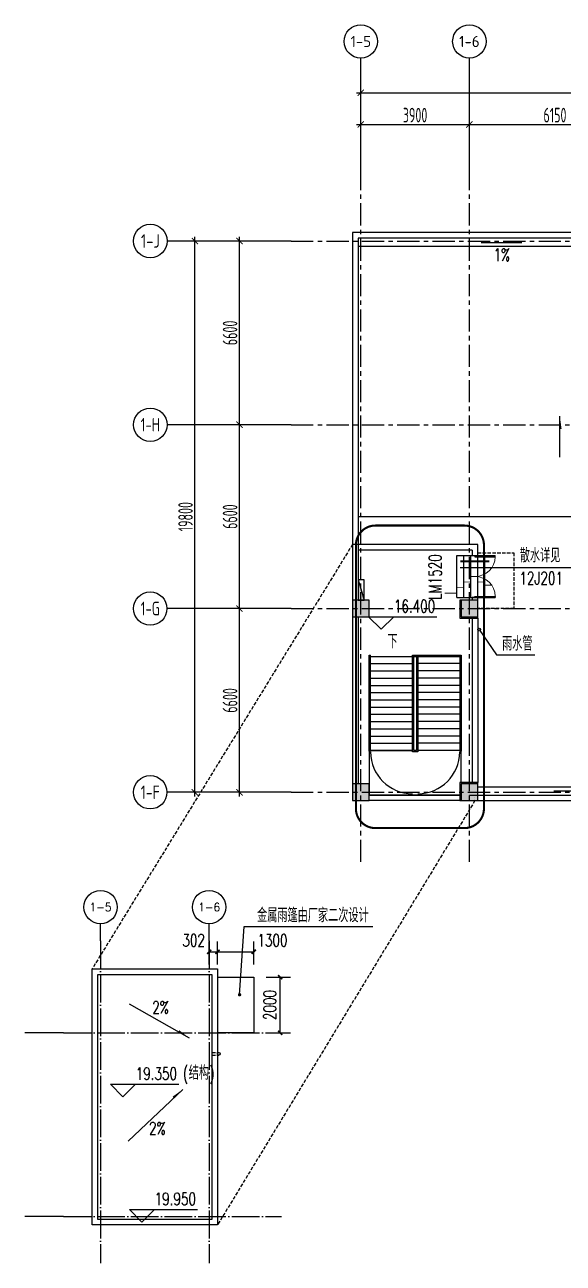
# Model space of a CAD drawing. Header units: millimetres. Extents: x -1048436 to -185795, y -983427 to 400387.
# Drawn here: x -751486 to -732140, y 131968 to 176449 of the extents above; entities that cross this region are included whole.
import ezdxf
from ezdxf.enums import TextEntityAlignment as Align

# ---------------------------------------------------------------- set-up
doc = ezdxf.new("R2010")
doc.units = ezdxf.units.MM
doc.header["$LTSCALE"] = 500
for name, pattern in [('1#游泳馆轴网$0$DOTE', [2.42, 2, -0.2, 0.02, -0.2]), ('DASH', [0.35, 0.25, -0.1]), ('一层轴网$0$CENTER', [50.8, 31.75, -6.35, 6.35, -6.35])]:
    doc.linetypes.add(name, pattern=pattern)
for name, color, linetype in [('1#游泳馆轴网$0$建-轴线', 1, '1#游泳馆轴网$0$DOTE'), ('AXIS', 3, 'Continuous'), ('AXIS_TEXT', 7, 'Continuous'), ('COLUMN', 254, 'Continuous'), ('DIM_LEAD', 3, 'Continuous'), ('DIM_SYMB', 3, 'Continuous'), ('P-消火栓-VPIPE', 1, 'Continuous'), ('PUB_DIM', 3, 'Continuous'), ('PUB_HATCH', 8, 'Continuous'), ('PUB_TEXT', 7, 'Continuous'), ('STAIR', 2, 'Continuous'), ('一层轴网$0$建-文字', 4, 'Continuous'), ('一层轴网$0$建-符号', 150, 'Continuous'), ('一层轴网$0$建-轴线', 1, '一层轴网$0$CENTER'), ('建-墙', 254, 'Continuous'), ('建-屋面-排水沟落水口', 175, 'Continuous'), ('建-文字', 4, 'Continuous'), ('建-符号', 13, 'Continuous'), ('建-符号-引出', 150, 'Continuous'), ('建-符号-箭头', 13, 'Continuous'), ('建-符号-门编号', 13, 'Continuous'), ('建-门扇', 32, 'Continuous')]:
    doc.layers.add(name, color=color, linetype=linetype)
doc.layers.add('建-修改云', color=30, linetype='Continuous', plot=False)
doc.styles.add('_TCH_AXIS', font='COMPLEX', dxfattribs={"bigfont": 'GBCBIG'})
doc.styles.add('_TCH_DIM', font='SIMPLEX', dxfattribs={"bigfont": 'GBCBIG'})
doc.styles.add('_TCH_DIM_T3', font='SIMPLEX', dxfattribs={"width": 0.705882, "bigfont": 'GBCBIG'})
doc.styles.add('_TCH_WINDOW', font='SIMPLEX', dxfattribs={"height": 3.5, "bigfont": 'GBCBIG'})
doc.styles.add('COMPLEX', font='COMPLEX')
doc.styles.add('一层轴网$0$XD2008', font='xd-hzs.shx', dxfattribs={"width": 0.7, "bigfont": 'xd-hztxt.shx'})
doc.styles.add('一层轴网$0$XD2008_T3', font='xd-hzs.shx', dxfattribs={"width": 0.7, "bigfont": 'xd-hztxt.shx'})
doc.dimstyles.new('_TCH_ARCH&&150', dxfattribs={"dimtxt": 446.25, "dimasz": 150, "dimexe": 375, "dimexo": 450, "dimgap": 150, "dimtad": 1, "dimdec": 0, "dimzin": 0, "dimdsep": 46, "dimtxsty": '_TCH_DIM_T3', "dimblk": 'ARCHTICK', "dimcen": 0.09, "dimclrt": 7, "dimazin": 2, "dimtfac": 1, "dimtdec": 0, "dimtix": 1, "dimtmove": 2, "dimatfit": 3, "dimldrblk": 'ARCHTICK', "dimfxl": 1, "dimtolj": 1, "dimtzin": 0, "dimarcsym": 0})
doc.dimstyles.new('一层轴网$0$XD100&&150', dxfattribs={"dimtxt": 525, "dimasz": 225, "dimexe": 150, "dimexo": 150, "dimgap": 75, "dimtad": 1, "dimdec": 0, "dimdsep": 46, "dimtxsty": '一层轴网$0$XD2008_T3', "dimblk": '一层轴网$0$_ARCHTICK', "dimcen": 2.5, "dimdle": 150, "dimclrt": 7, "dimaunit": 1, "dimadec": 0, "dimazin": 0, "dimtfac": 1, "dimtdec": 0, "dimtix": 1, "dimtmove": 0, "dimatfit": 3, "dimfxl": 1, "dimtolj": 1, "dimtzin": 0, "dimarcsym": 0})

# ---------------------------------------------------------------- blocks, each defined once
blk = doc.blocks.new('_FZHK')
blk.add_lwpolyline([(-0.5, -0.5), (0.5, -0.5), (0.5, 0.5), (-0.5, 0.5)], close=True)
blk = doc.blocks.new('PA-X单栓')
blk.add_line((-162, 57), (325, 200))
blk.add_lwpolyline([(-162, 57), (325, 57), (325, 200), (-162, 200)], close=True)
blk.add_solid([(325, 57), (325, 200), (-162, 57)])
blk = doc.blocks.new('消防栓')
at = {"layer": 'P-消火栓-VPIPE', "linetype": 'ByBlock', "xscale": 1.5, "yscale": 1.5, "zscale": 1.5, "rotation": 270}
blk.add_blockref('PA-X单栓', (-747463, -432860), dxfattribs=at)
blk = doc.blocks.new('A$C70866F3F')
for p, q in [((75, 150), (0, 150)), ((20, 225), (85, 187)), ((20, 75), (85, 112)), ((75, 280), (112, 215)), ((112, 85), (75, 20)), ((150, 300), (150, 225)), ((150, 75), (150, 0)), ((225, 280), (187, 215)), ((187, 85), (225, 20)), ((215, 187), (280, 225)), ((215, 112), (280, 75)), ((300, 150), (225, 150))]:
    blk.add_line(p, q)
for radius in [150, 75]:
    blk.add_circle((150, 150), radius)
blk = doc.blocks.new('dfgdgdh')
at = {"layer": 'DIM_LEAD'}
for p, q in [((-729540, 169296), (-730910, 169296)), ((-729011, 168681), (-729540, 169296)), ((-711088, 169295), (-712459, 169295)), ((-710560, 168680), (-711088, 169295)), ((-691409, 169295), (-692779, 169295)), ((-690881, 168680), (-691409, 169295)), ((-691962, 158044), (-691335, 157126)), ((-691335, 157126), (-689965, 157126)), ((-735161, 154732), (-734534, 153814)), ((-734534, 153814), (-733163, 153814)), ((-693658, 149162), (-694285, 148244)), ((-723213, 148532), (-723840, 147614)), ((-710913, 148532), (-711540, 147614)), ((-694285, 148244), (-695655, 148244)), ((-723840, 147614), (-725210, 147614)), ((-711540, 147614), (-712910, 147614))]:
    blk.add_line(p, q, dxfattribs=at)
at = {"layer": '建-屋面-排水沟落水口'}
for p, q in [((-692018, 158088), (-691969, 158094)), ((-692006, 157989), (-691956, 157995))]:
    blk.add_line(p, q, dxfattribs=at)
for centre in [(-729011, 168681), (-710561, 168681), (-690882, 168681), (-691962, 158044), (-735161, 154732), (-693658, 149162), (-723213, 148532), (-710913, 148532)]:
    blk.add_circle(centre, 50, dxfattribs=at)
at = {"layer": '建-屋面-排水沟落水口', "yscale": 0.5, "zscale": 0.5}
for p, xscale, rotation in [((-729288, 168557), -0.5, 359.9999999666495), ((-710838, 168557), -0.5, 359.9999999666495), ((-691158, 168557), -0.5, 359.9999999666495), ((-693583, 149637), 0.5, 180.0000000333505), ((-723138, 149007), 0.5, 180.0000000333505), ((-710838, 149007), 0.5, 180.0000000333505)]:
    blk.add_blockref('A$C70866F3F', p, dxfattribs=dict(at, xscale=xscale, rotation=rotation))
at = {"layer": 'PUB_TEXT', "style": '_TCH_DIM'}
for p in [(-730752, 169453), (-712301, 169452), (-692622, 169452), (-691139, 157283), (-734337, 153971), (-695498, 148401), (-725053, 147771), (-712753, 147771)]:
    blk.add_text('雨水管', height=506.4, dxfattribs=at).set_placement(p)
blk = doc.blocks.new('_AXISO')
blk.add_circle((0, 0), 0.5)
at = {"layer": 'AXIS_TEXT', "style": 'COMPLEX', "width": 1.041667}
blk.add_attdef('A', text='', height=0.56, dxfattribs=at).set_placement((-0.25, -0.28), (0.25, -0.28), align=Align.FIT)
blk = doc.blocks.new('一层轴网$0$_ARCHTICK')
at = {"color": 0, "linetype": 'ByBlock', "const_width": 0.15}
blk.add_lwpolyline([(-0.5, -0.5), (0.5, 0.5)], dxfattribs=at)
blk = doc.blocks.new('*D3065')
at = {"layer": 'Defpoints', "color": 0, "transparency": 16777216}
for p in [(-4360, 0), (-2500, 0), (-2500, -6600)]:
    blk.add_point(p, dxfattribs=at)
at = {"layer": '一层轴网$0$建-符号', "color": 0, "lineweight": -2, "transparency": 16777216}
for p, q in [((-2650, 0), (-4510, 0)), ((-4360, -6750), (-4360, 150)), ((-2650, -6600), (-4510, -6600))]:
    blk.add_line(p, q, dxfattribs=at)
at = {"layer": '一层轴网$0$建-符号', "color": 0, "lineweight": -2, "transparency": 16777216, "xscale": 225, "yscale": 225, "zscale": 225}
for p, rotation in [((-4360, 0), 90), ((-4360, -6600), 270)]:
    blk.add_blockref('一层轴网$0$_ARCHTICK', p, dxfattribs=dict(at, rotation=rotation))
at = {"layer": '一层轴网$0$建-符号', "color": 7, "transparency": 16777216, "insert": (-4697.5, -3300), "char_height": 525, "attachment_point": 5, "rotation": 90, "style": '一层轴网$0$XD2008_T3'}
blk.add_mtext('\\A1;6600', dxfattribs=at)
blk = doc.blocks.new('*D3066')
at = {"layer": 'Defpoints', "color": 0, "transparency": 16777216}
for p in [(-4360, -6600), (-2500, -6600), (-2500, -13200)]:
    blk.add_point(p, dxfattribs=at)
at = {"layer": '一层轴网$0$建-符号', "color": 0, "lineweight": -2, "transparency": 16777216}
for p, q in [((-2650, -6600), (-4510, -6600)), ((-4360, -13350), (-4360, -6450)), ((-2650, -13200), (-4510, -13200))]:
    blk.add_line(p, q, dxfattribs=at)
at = {"layer": '一层轴网$0$建-符号', "color": 0, "lineweight": -2, "transparency": 16777216, "xscale": 225, "yscale": 225, "zscale": 225}
for p, rotation in [((-4360, -6600), 90), ((-4360, -13200), 270)]:
    blk.add_blockref('一层轴网$0$_ARCHTICK', p, dxfattribs=dict(at, rotation=rotation))
at = {"layer": '一层轴网$0$建-符号', "color": 7, "transparency": 16777216, "insert": (-4697.5, -9900), "char_height": 525, "attachment_point": 5, "rotation": 90, "style": '一层轴网$0$XD2008_T3'}
blk.add_mtext('\\A1;6600', dxfattribs=at)
blk = doc.blocks.new('*D3067')
at = {"layer": 'Defpoints', "color": 0, "transparency": 16777216}
for p in [(-4360, -13200), (-2500, -13200), (-2500, -19800)]:
    blk.add_point(p, dxfattribs=at)
at = {"layer": '一层轴网$0$建-符号', "color": 0, "lineweight": -2, "transparency": 16777216}
for p, q in [((-2650, -13200), (-4510, -13200)), ((-4360, -19950), (-4360, -13050)), ((-2650, -19800), (-4510, -19800))]:
    blk.add_line(p, q, dxfattribs=at)
at = {"layer": '一层轴网$0$建-符号', "color": 0, "lineweight": -2, "transparency": 16777216, "xscale": 225, "yscale": 225, "zscale": 225}
for p, rotation in [((-4360, -13200), 90), ((-4360, -19800), 270)]:
    blk.add_blockref('一层轴网$0$_ARCHTICK', p, dxfattribs=dict(at, rotation=rotation))
at = {"layer": '一层轴网$0$建-符号', "color": 7, "transparency": 16777216, "insert": (-4697.5, -16500), "char_height": 525, "attachment_point": 5, "rotation": 90, "style": '一层轴网$0$XD2008_T3'}
blk.add_mtext('\\A1;6600', dxfattribs=at)
blk = doc.blocks.new('*D3068')
at = {"layer": 'Defpoints', "color": 0, "transparency": 16777216}
for p in [(-5960, 0), (-4735, 0), (-4735, -19800)]:
    blk.add_point(p, dxfattribs=at)
at = {"layer": '一层轴网$0$建-符号', "color": 0, "lineweight": -2, "transparency": 16777216}
for p, q in [((-4885, 0), (-6110, 0)), ((-5960, -19950), (-5960, 150)), ((-4885, -19800), (-6110, -19800))]:
    blk.add_line(p, q, dxfattribs=at)
at = {"layer": '一层轴网$0$建-符号', "color": 0, "lineweight": -2, "transparency": 16777216, "xscale": 225, "yscale": 225, "zscale": 225}
for p, rotation in [((-5960, 0), 90), ((-5960, -19800), 270)]:
    blk.add_blockref('一层轴网$0$_ARCHTICK', p, dxfattribs=dict(at, rotation=rotation))
at = {"layer": '一层轴网$0$建-符号', "color": 7, "transparency": 16777216, "insert": (-6297.5, -9900), "char_height": 525, "attachment_point": 5, "rotation": 90, "style": '一层轴网$0$XD2008_T3'}
blk.add_mtext('\\A1;19800', dxfattribs=at)
blk = doc.blocks.new('*D3069')
at = {"layer": 'Defpoints', "color": 0, "transparency": 16777216}
for p in [(3900, 4184), (0, 2500), (3900, 2500)]:
    blk.add_point(p, dxfattribs=at)
at = {"layer": '一层轴网$0$建-符号', "color": 0, "lineweight": -2, "transparency": 16777216}
for p, q in [((-150, 4184), (4050, 4184)), ((0, 2650), (0, 4334)), ((3900, 2650), (3900, 4334))]:
    blk.add_line(p, q, dxfattribs=at)
at = {"layer": '一层轴网$0$建-符号', "color": 0, "lineweight": -2, "transparency": 16777216, "xscale": 225, "yscale": 225, "zscale": 225, "rotation": 180}
blk.add_blockref('一层轴网$0$_ARCHTICK', (0, 4184), dxfattribs=at)
at = {"layer": '一层轴网$0$建-符号', "color": 0, "lineweight": -2, "transparency": 16777216, "xscale": 225, "yscale": 225, "zscale": 225}
blk.add_blockref('一层轴网$0$_ARCHTICK', (3900, 4184), dxfattribs=at)
at = {"layer": '一层轴网$0$建-符号', "color": 7, "transparency": 16777216, "insert": (1950, 4521), "char_height": 525, "attachment_point": 5, "style": '一层轴网$0$XD2008_T3'}
blk.add_mtext('\\A1;3900', dxfattribs=at)
blk = doc.blocks.new('*D3070')
at = {"layer": 'Defpoints', "color": 0, "transparency": 16777216}
for p in [(10050, 4184), (3900, 2500), (10050, 2500)]:
    blk.add_point(p, dxfattribs=at)
at = {"layer": '一层轴网$0$建-符号', "color": 0, "lineweight": -2, "transparency": 16777216}
for p, q in [((3750, 4184), (10200, 4184)), ((3900, 2650), (3900, 4334)), ((10050, 2650), (10050, 4334))]:
    blk.add_line(p, q, dxfattribs=at)
at = {"layer": '一层轴网$0$建-符号', "color": 0, "lineweight": -2, "transparency": 16777216, "xscale": 225, "yscale": 225, "zscale": 225, "rotation": 180}
blk.add_blockref('一层轴网$0$_ARCHTICK', (3900, 4184), dxfattribs=at)
at = {"layer": '一层轴网$0$建-符号', "color": 0, "lineweight": -2, "transparency": 16777216, "xscale": 225, "yscale": 225, "zscale": 225}
blk.add_blockref('一层轴网$0$_ARCHTICK', (10050, 4184), dxfattribs=at)
at = {"layer": '一层轴网$0$建-符号', "color": 7, "transparency": 16777216, "insert": (6975, 4521), "char_height": 525, "attachment_point": 5, "style": '一层轴网$0$XD2008_T3'}
blk.add_mtext('\\A1;6150', dxfattribs=at)
blk = doc.blocks.new('*D3077')
at = {"layer": 'Defpoints', "color": 0, "transparency": 16777216}
for p in [(45000, 5324), (0, 4334), (45000, 4334)]:
    blk.add_point(p, dxfattribs=at)
at = {"layer": '一层轴网$0$建-符号', "color": 0, "lineweight": -2, "transparency": 16777216}
for p, q in [((0, 4484), (0, 5474)), ((45000, 4484), (45000, 5474)), ((-150, 5324), (45150, 5324))]:
    blk.add_line(p, q, dxfattribs=at)
at = {"layer": '一层轴网$0$建-符号', "color": 0, "lineweight": -2, "transparency": 16777216, "xscale": 225, "yscale": 225, "zscale": 225, "rotation": 180}
blk.add_blockref('一层轴网$0$_ARCHTICK', (0, 5324), dxfattribs=at)
at = {"layer": '一层轴网$0$建-符号', "color": 0, "lineweight": -2, "transparency": 16777216, "xscale": 225, "yscale": 225, "zscale": 225}
blk.add_blockref('一层轴网$0$_ARCHTICK', (45000, 5324), dxfattribs=at)
at = {"layer": '一层轴网$0$建-符号', "color": 7, "transparency": 16777216, "insert": (22500, 5661), "char_height": 525, "attachment_point": 5, "style": '一层轴网$0$XD2008_T3'}
blk.add_mtext('\\A1;45000', dxfattribs=at)
blk = doc.blocks.new('_ArchTick')
at = {"color": 0, "linetype": 'ByBlock', "const_width": 0.4}
blk.add_lwpolyline([(-0.5, -0.5), (0.5, 0.5)], dxfattribs=at)
blk = doc.blocks.new('*D345')
at = {"layer": 'Defpoints', "color": 0, "transparency": 16777216}
for p in [(-743262, 143153), (-744562, 142242), (-743262, 142242)]:
    blk.add_point(p, dxfattribs=at)
at = {"layer": 'PUB_DIM', "color": 0, "lineweight": -2, "transparency": 16777216}
for p, q in [((-744562, 142692), (-744562, 143528)), ((-743262, 142692), (-743262, 143528)), ((-744562, 143153), (-743262, 143153))]:
    blk.add_line(p, q, dxfattribs=at)
at = {"layer": 'PUB_DIM', "color": 0, "lineweight": -2, "transparency": 16777216, "xscale": 150, "yscale": 150, "zscale": 150, "rotation": 180}
blk.add_blockref('_ArchTick', (-744562, 143153), dxfattribs=at)
at = {"layer": 'PUB_DIM', "color": 0, "lineweight": -2, "transparency": 16777216, "xscale": 150, "yscale": 150, "zscale": 150}
blk.add_blockref('_ArchTick', (-743262, 143153), dxfattribs=at)
at = {"layer": 'PUB_DIM', "color": 7, "transparency": 16777216, "insert": (-742587, 143565), "char_height": 446.2, "attachment_point": 5, "style": '_TCH_DIM_T3'}
blk.add_mtext('\\A1;1300', dxfattribs=at)
blk = doc.blocks.new('*D346')
at = {"layer": 'Defpoints', "color": 0, "transparency": 16777216}
for p in [(-744562, 143153), (-744863, 142242), (-744562, 142242)]:
    blk.add_point(p, dxfattribs=at)
at = {"layer": 'PUB_DIM', "color": 0, "lineweight": -2, "transparency": 16777216}
for p, q in [((-744863, 142692), (-744863, 143528)), ((-744562, 142692), (-744562, 143528)), ((-744863, 143153), (-744562, 143153))]:
    blk.add_line(p, q, dxfattribs=at)
at = {"layer": 'PUB_DIM', "color": 0, "lineweight": -2, "transparency": 16777216, "xscale": 150, "yscale": 150, "zscale": 150, "rotation": 180}
blk.add_blockref('_ArchTick', (-744863, 143153), dxfattribs=at)
at = {"layer": 'PUB_DIM', "color": 0, "lineweight": -2, "transparency": 16777216, "xscale": 150, "yscale": 150, "zscale": 150}
blk.add_blockref('_ArchTick', (-744562, 143153), dxfattribs=at)
at = {"layer": 'PUB_DIM', "color": 7, "transparency": 16777216, "insert": (-745418, 143565), "char_height": 446.2, "attachment_point": 5, "style": '_TCH_DIM_T3'}
blk.add_mtext('\\A1;302', dxfattribs=at)
blk = doc.blocks.new('*D347')
at = {"layer": 'Defpoints', "color": 0, "transparency": 16777216}
for p in [(-743262, 142242), (-742310, 142242), (-743262, 140242)]:
    blk.add_point(p, dxfattribs=at)
at = {"layer": 'PUB_DIM', "color": 0, "lineweight": -2, "transparency": 16777216}
for p, q in [((-742812, 142242), (-741935, 142242)), ((-742310, 140242), (-742310, 142242)), ((-742812, 140242), (-741935, 140242))]:
    blk.add_line(p, q, dxfattribs=at)
at = {"layer": 'PUB_DIM', "color": 0, "lineweight": -2, "transparency": 16777216, "xscale": 150, "yscale": 150, "zscale": 150}
for p, rotation in [((-742310, 142242), 90), ((-742310, 140242), 270)]:
    blk.add_blockref('_ArchTick', p, dxfattribs=dict(at, rotation=rotation))
at = {"layer": 'PUB_DIM', "color": 7, "transparency": 16777216, "insert": (-742683, 141242), "char_height": 446.2, "attachment_point": 5, "rotation": 90, "style": '_TCH_DIM_T3'}
blk.add_mtext('\\A1;2000', dxfattribs=at)
blk = doc.blocks.new('$DorLib2D$00000002')
for p, q in [((-0.5, 0), (-0.5, 0.4875)), ((-0.475, 0.4875), (-0.5, 0.4875)), ((-0.475, 0), (-0.475, 0.4875)), ((0.475, 0), (0.475, 0.4875)), ((0.475, 0.4875), (0.5, 0.4875)), ((0.5, 0), (0.5, 0.4875)), ((-0.5, 0), (-0.475, 0)), ((0.5, 0), (0.475, 0))]:
    blk.add_line(p, q)
at = {"lineweight": 13}
for centre, start, end in [((-0.4875, 0), 0, 88.53072), ((0.4875, 0), 91.46928, 180)]:
    blk.add_arc(centre, 0.4875, start, end, dxfattribs=at)
blk = doc.blocks.new('A$C60955F92')
at = {"layer": '一层轴网$0$建-符号'}
for p, q in [((0, 2500), (0, 6566.3)), ((3900, 2500), (3900, 6566.3)), ((-2500, 0), (-6962.2, 0)), ((-6962.2, 0), (-6962.2, 0)), ((-2500, -6600), (-6962.2, -6600)), ((-6962.2, -6600), (-6962.2, -6600)), ((-6964.6, -13200), (-6964.6, -13200)), ((-2500, -13200), (-6962.2, -13200)), ((-6964.6, -19800), (-6964.6, -19800)), ((-2500, -19800), (-6962.2, -19800))]:
    blk.add_line(p, q, dxfattribs=at)
at = {"layer": '一层轴网$0$建-轴线', "ltscale": 0.05}
for p, q in [((-2500, 0), (53000.9, 0)), ((-2500, -6600), (40801.3, -6600)), ((-2500, -13200), (40801.3, -13200)), ((-2500, -19800), (40801.3, -19800))]:
    blk.add_line(p, q, dxfattribs=at)
for points in [[(0, -22300), (0, 2500)], [(3900, -22300), (3900, 2500)]]:
    blk.add_lwpolyline(points, dxfattribs=at)
at = {"layer": '一层轴网$0$建-符号'}
ref = blk.add_blockref('_AXISO', (0, 7166.3), dxfattribs=dict(at, xscale=1200, yscale=1200, zscale=1200))
ref.add_attrib('A', '1-5', dxfattribs={"layer": '一层轴网$0$建-文字', "height": 396.67, "style": '一层轴网$0$XD2008', "width": 0.808889}).set_placement((-370.2, 6968), (370.2, 6968), align=Align.FIT)
ref = blk.add_blockref('_AXISO', (3900, 7166.3), dxfattribs=dict(at, xscale=1200, yscale=1200, zscale=1200))
ref.add_attrib('A', '1-6', dxfattribs={"layer": '一层轴网$0$建-文字', "height": 402.24, "style": '一层轴网$0$XD2008', "width": 0.80791}).set_placement((3531.3, 6965.2), (4268.7, 6965.2), align=Align.FIT)
ref = blk.add_blockref('_AXISO', (-7562.2, 0), dxfattribs=dict(at, xscale=1200, yscale=1200, zscale=1200))
ref.add_attrib('A', '1-J', dxfattribs={"layer": '一层轴网$0$建-文字', "height": 489.18, "style": '一层轴网$0$XD2008', "width": 0.99711}).set_placement((-7903.7, -244.6), (-7220.8, -244.6), align=Align.FIT)
ref = blk.add_blockref('_AXISO', (-7562.2, -6600), dxfattribs=dict(at, xscale=1200, yscale=1200, zscale=1200))
ref.add_attrib('A', '1-H', dxfattribs={"layer": '一层轴网$0$建-文字', "height": 485.43, "style": '一层轴网$0$XD2008', "width": 0.936669}).set_placement((-7905, -6842.7), (-7219.5, -6842.7), align=Align.FIT)
ref = blk.add_blockref('_AXISO', (-7564.6, -13200), dxfattribs=dict(at, xscale=1200, yscale=1200, zscale=1200))
ref.add_attrib('A', '1-G', dxfattribs={"layer": '一层轴网$0$建-文字', "height": 491.02, "style": '一层轴网$0$XD2008', "width": 0.904461}).set_placement((-7905.3, -13445.5), (-7223.8, -13445.5), align=Align.FIT)
ref = blk.add_blockref('_AXISO', (-7564.6, -19800), dxfattribs=dict(at, xscale=1200, yscale=1200, zscale=1200))
ref.add_attrib('A', '1-F', dxfattribs={"layer": '一层轴网$0$建-文字', "height": 482.65, "style": '一层轴网$0$XD2008', "width": 0.961945}).set_placement((-7908.3, -20041.3), (-7220.8, -20041.3), align=Align.FIT)
for p1, p2, distance, picture, middle in [((0, 4333.6), (45000, 4333.6), 990, '*D3077', (22500, 5661.1)), ((0, 2500), (3900, 2500), 1683.6, '*D3069', (1950, 4521.1)), ((3900, 2500), (10050, 2500), 1683.6, '*D3070', (6975, 4521.1)), ((-4735, -19800), (-4735, 0), 1225, '*D3068', (-6297.5, -9900)), ((-2500, -6600), (-2500, 0), 1860, '*D3065', (-4697.5, -3300)), ((-2500, -13200), (-2500, -6600), 1860, '*D3066', (-4697.5, -9900)), ((-2500, -19800), (-2500, -13200), 1860, '*D3067', (-4697.5, -16500))]:
    dim = blk.add_aligned_dim(p1=p1, p2=p2, distance=distance, dimstyle='一层轴网$0$XD100&&150', dxfattribs=at)
    dim.commit()
    dim.dimension.update_dxf_attribs({"geometry": picture, "text_midpoint": middle})

msp = doc.modelspace()

# ---------------------------------------------------------------- hatches: boundary and pattern name
at = {"layer": 'PUB_HATCH'}
for points in [[(-739712.7, 155782.4), (-739712.7, 155182.4), (-739112.7, 155182.4), (-739112.7, 155782.4)], [(-735859.8, 155782.4), (-735859.8, 155132.4), (-735209.8, 155132.4), (-735209.8, 155782.4)], [(-739712.7, 149182.4), (-739712.7, 148582.4), (-739112.7, 148582.4), (-739112.7, 149182.4)], [(-735859.8, 149232.4), (-735859.8, 148582.4), (-735209.8, 148582.4), (-735209.8, 149232.4)]]:
    msp.add_hatch(color=256, dxfattribs=at).paths.add_polyline_path(points)
at = {"layer": '建-符号-箭头'}
for points in [[(-733622.5, 168625.5), (-734072.5, 168625.5), (-734072.5, 168685.5)], [(-732260.3, 162386.3), (-732260.3, 161936.3), (-732200.3, 161936.3)], [(-745574.8, 140059.8), (-745965.7, 140282.7), (-745936, 140334.8)], [(-745807.5, 138213.6), (-746134.3, 137904.3), (-746175.6, 137947.9)]]:
    msp.add_hatch(color=256, dxfattribs=at).paths.add_polyline_path(points)

# ---------------------------------------------------------------- linework, layer by layer
at = {"linetype": 'DASH'}
for p, q in [((-739711.1, 157782.4), (-749061.8, 142541.8)), ((-735311.1, 148582.5), (-744561.8, 133341.8))]:
    msp.add_line(p, q, dxfattribs=at)
for p, q in [((-735961.1, 155882.4), (-735961.1, 157382.4)), ((-735961.1, 157382.4), (-735211.1, 157382.4)), ((-735711.1, 155882.4), (-735711.1, 157382.4)), ((-735461.1, 155882.4), (-735461.1, 157382.4)), ((-735211.1, 155882.4), (-735211.1, 157382.4)), ((-735211.1, 155882.4), (-735211.1, 157382.4)), ((-734961.1, 155882.4), (-734961.1, 157382.4)), ((-735961.1, 155882.4), (-735211.1, 155882.4)), ((-744561.8, 139541.8), (-744511.8, 139541.8)), ((-744561.8, 139441.8), (-744511.8, 139441.8))]:
    msp.add_line(p, q)
for points in [[(-690985, 168982.5), (-705061.1, 168982.5), (-705061.4, 158582.5), (-710611.4, 158582.5), (-710611.4, 168982.5), (-717361, 168982.5), (-723511.1, 168982.5), (-723511.4, 161982.5), (-729061.1, 161982.5), (-729061.1, 168982.5), (-739711.1, 168982.5), (-739711.1, 155782.5)], [(-685397.6, 161500.2), (-690158.1, 160894.8), (-691161.1, 168782.5), (-704861.1, 168782.5), (-704861.4, 158382.5), (-710811.4, 158382.5), (-710811.4, 168782.5), (-717361, 168782.5), (-723311.1, 168782.5), (-723311.4, 161782.5), (-729261.1, 161782.5), (-729261.1, 168782.5), (-739511.1, 168782.5), (-739511.1, 155782.5)], [(-744561.8, 142241.8), (-743261.8, 142241.8), (-743261.8, 140241.8), (-744561.8, 140241.8)]]:
    msp.add_lwpolyline(points)
for points in [[(-735511.4, 148582.5), (-698636.4, 148582.5, 0.0316338), (-698548.1, 148588), (-683792.6, 150464.5), (-685224.4, 161723.9), (-689984.9, 161118.5), (-690985, 168982.5)], [(-735511.4, 148782.5), (-698636.4, 148782.5, 0.0316338), (-698573.3, 148786.4), (-684016.2, 150637.7), (-685397.6, 161500.2), (-690158.1, 160894.8), (-691161.1, 168782.5)]]:
    msp.add_lwpolyline(points, format="xyb")
at = {"const_width": 30}
msp.add_lwpolyline([(-734713.4, 156322.4), (-734961.1, 156322.4), (-734961.1, 156432.4), (-735211.1, 156432.4), (-735211.1, 156632.4), (-735461.1, 156632.4), (-735461.1, 156432.4), (-735711.1, 156432.4), (-735711.1, 156232.4), (-735961.1, 156232.4), (-735961.1, 156032.4), (-736397.8, 156032.4)], dxfattribs=at)
for points in [[(-744561.8, 133341.8), (-749061.8, 133341.8), (-749061.8, 142541.8), (-744561.8, 142541.8)], [(-744761.8, 133541.8), (-748861.8, 133541.8), (-748861.8, 142341.8), (-744761.8, 142341.8)]]:
    msp.add_lwpolyline(points, close=True)
msp.add_circle((-744511.8, 139491.8), 50)
at = {"layer": '1#游泳馆轴网$0$建-轴线'}
for points in [[(-748763.4, 143541.8), (-748763.4, 131968.1)], [(-744863.4, 143541.8), (-744863.4, 131968.1)], [(-750096.9, 140241.8), (-742268.2, 140241.8)], [(-750096.9, 133641.8), (-742268.2, 133641.8)]]:
    msp.add_lwpolyline(points, dxfattribs=at)
at = {"layer": 'AXIS'}
for p, q in [((-748763.4, 143541.8), (-748763.4, 144158.2)), ((-744863.4, 143541.8), (-744863.4, 144158.2)), ((-750096.9, 140241.8), (-751486.3, 140241.8)), ((-750096.9, 133641.8), (-751486.3, 133641.8))]:
    msp.add_line(p, q, dxfattribs=at)
at = {"layer": 'COLUMN'}
for p, q in [((-739712.7, 155782.4), (-739712.7, 155182.4)), ((-739112.7, 155782.4), (-739712.7, 155782.4)), ((-739112.7, 155182.4), (-739112.7, 155782.4)), ((-735859.8, 155782.4), (-735859.8, 155132.4)), ((-735209.8, 155782.4), (-735859.8, 155782.4)), ((-735209.8, 155132.4), (-735209.8, 155782.4)), ((-739712.7, 155182.4), (-739112.7, 155182.4)), ((-735859.8, 155132.4), (-735209.8, 155132.4)), ((-739712.7, 149182.4), (-739712.7, 148582.4)), ((-739112.7, 149182.4), (-739712.7, 149182.4)), ((-739112.7, 148582.4), (-739112.7, 149182.4)), ((-735859.8, 149232.4), (-735859.8, 148582.4)), ((-735209.8, 149232.4), (-735859.8, 149232.4)), ((-735209.8, 148582.4), (-735209.8, 149232.4)), ((-739712.7, 148582.4), (-739112.7, 148582.4)), ((-735859.8, 148582.4), (-735209.8, 148582.4))]:
    msp.add_line(p, q, dxfattribs=at)
at = {"layer": 'DIM_SYMB'}
msp.add_lwpolyline([(-738311.1, 153892.5, 0, 0, 0), (-738311.1, 149582.5, 0, 0, 0), (-736611.1, 149582.5, 0, 0, 0), (-736611.1, 153182.5, 120, 0, 0), (-736611.1, 153632.5, 0, 0, 0)], format="xyseb", dxfattribs=at)
at = {"layer": 'STAIR'}
for p, q in [((-739111.1, 150357.5), (-739111.1, 153812.5)), ((-739111.1, 153812.5), (-739061.1, 153812.5)), ((-739111.1, 150382.5), (-739111.1, 153762.5)), ((-739061.1, 150357.5), (-739061.1, 153812.5)), ((-739061.1, 153762.5), (-737561.1, 153762.5)), ((-739061.1, 153502.5), (-737561.1, 153502.5)), ((-737561.1, 150332.5), (-737561.1, 153812.5)), ((-737561.1, 153812.5), (-735811.1, 153812.5)), ((-737561.1, 153762.5), (-735811.1, 153762.5)), ((-737511.1, 150382.5), (-737511.1, 153762.5)), ((-737511.1, 150382.5), (-737511.1, 153762.5)), ((-737511.1, 153762.5), (-735811.1, 153762.5)), ((-737411.1, 153762.5), (-737511.1, 153762.5)), ((-737411.1, 153762.5), (-737411.1, 150382.5)), ((-737361.1, 153762.5), (-737411.1, 153762.5)), ((-737411.1, 153762.5), (-737411.1, 150382.5)), ((-737361.1, 153762.5), (-737411.1, 153762.5)), ((-735861.1, 153762.5), (-737361.1, 153762.5)), ((-737361.1, 153762.5), (-737361.1, 150332.5)), ((-735861.1, 153502.5), (-737361.1, 153502.5)), ((-735811.1, 153762.5), (-735861.1, 153762.5)), ((-735861.1, 153762.5), (-735861.1, 150357.5)), ((-735811.1, 153762.5), (-735861.1, 153762.5)), ((-735811.1, 153812.5), (-735811.1, 153762.5)), ((-735811.1, 153762.5), (-735811.1, 150382.5)), ((-735811.1, 153762.5), (-735811.1, 150357.5)), ((-739061.1, 153242.5), (-737561.1, 153242.5)), ((-735861.1, 153242.5), (-737361.1, 153242.5)), ((-739061.1, 152982.5), (-737561.1, 152982.5)), ((-739061.1, 152722.5), (-737561.1, 152722.5)), ((-735861.1, 152982.5), (-737361.1, 152982.5)), ((-735861.1, 152722.5), (-737361.1, 152722.5)), ((-739061.1, 152462.5), (-737561.1, 152462.5)), ((-739061.1, 152202.5), (-737561.1, 152202.5)), ((-735861.1, 152462.5), (-737361.1, 152462.5)), ((-735861.1, 152202.5), (-737361.1, 152202.5)), ((-739061.1, 151942.5), (-737561.1, 151942.5)), ((-739061.1, 151682.5), (-737561.1, 151682.5)), ((-735861.1, 151942.5), (-737361.1, 151942.5)), ((-735861.1, 151682.5), (-737361.1, 151682.5)), ((-739061.1, 151422.5), (-737561.1, 151422.5)), ((-735861.1, 151422.5), (-737361.1, 151422.5)), ((-739061.1, 151162.5), (-737561.1, 151162.5)), ((-739061.1, 150902.5), (-737561.1, 150902.5)), ((-735861.1, 151162.5), (-737361.1, 151162.5)), ((-735861.1, 150902.5), (-737361.1, 150902.5)), ((-739111.1, 150382.5), (-739111.1, 150357.5)), ((-739111.1, 150357.5), (-739061.1, 150357.5)), ((-739111.1, 150357.5), (-739111.1, 148782.5)), ((-739061.1, 150642.5), (-737561.1, 150642.5)), ((-739061.1, 150382.5), (-737561.1, 150382.5)), ((-737561.1, 150382.5), (-739061.1, 150382.5)), ((-737411.1, 150382.5), (-737511.1, 150382.5)), ((-737411.1, 150382.5), (-737511.1, 150382.5)), ((-735861.1, 150642.5), (-737361.1, 150642.5)), ((-735861.1, 150382.5), (-737361.1, 150382.5)), ((-735861.1, 150382.5), (-737361.1, 150382.5)), ((-735811.1, 150357.5), (-735861.1, 150357.5)), ((-735811.1, 150357.5), (-735811.1, 150382.5)), ((-735811.1, 149232.4), (-735811.1, 150357.5)), ((-737361.1, 150332.5), (-737561.1, 150332.5)), ((-739111.1, 148782.5), (-735859.8, 148782.5))]:
    msp.add_line(p, q, dxfattribs=at)
at = {"layer": '建-修改云'}
for centre, start, end in [((-737561.1, 150332.5), 180, 270), ((-737361.1, 150332.5), 270, 0)]:
    msp.add_arc(centre, 1500, start, end, dxfattribs=at)
at = {"layer": '建-墙'}
for p, q in [((-739711.1, 157782.4), (-739711.1, 155782.4)), ((-735211.1, 157782.4), (-739711.1, 157782.4)), ((-739511.1, 157582.4), (-739511.1, 155782.4)), ((-735411.1, 157582.4), (-739511.1, 157582.4)), ((-735411.1, 157582.4), (-735411.1, 157382.4)), ((-735211.1, 157382.4), (-735211.1, 157782.4)), ((-735411.1, 157382.4), (-735211.1, 157382.4)), ((-735211.1, 155882.4), (-735411.1, 155882.4)), ((-735411.1, 155882.4), (-735411.1, 155782.4)), ((-735211.1, 155782.4), (-735211.1, 155882.4)), ((-739711.1, 155182.4), (-739711.1, 149182.4)), ((-739511.1, 155182.4), (-739511.1, 149182.4)), ((-735411.1, 155132.4), (-735411.1, 149232.4)), ((-735211.1, 155132.4), (-735211.1, 149232.4)), ((-735859.8, 148782.5), (-739112.7, 148782.5)), ((-735859.8, 148582.5), (-739112.7, 148582.5)), ((-735311.1, 148682.5), (-735311.1, 148682.5)), ((-735311.1, 148632.5), (-735311.1, 148632.5)), ((-735311.1, 148582.5), (-735311.1, 148582.5))]:
    msp.add_line(p, q, dxfattribs=at)
at = {"layer": '建-墙', "linetype": 'DASH'}
for p, q in [((-744761.8, 139541.8), (-744561.8, 139541.8)), ((-744761.8, 139441.8), (-744561.8, 139441.8))]:
    msp.add_line(p, q, dxfattribs=at)
msp.add_lwpolyline([(-735211.1, 157482.4), (-733911.1, 157482.4), (-733911.1, 155482.4), (-735211.1, 155482.4)], dxfattribs=at)
at = {"layer": '建-屋面-排水沟落水口'}
msp.add_line((-739511.1, 158782.4), (-710811.4, 158782.4), dxfattribs=at)
for points in [[(-729261.1, 168482.5), (-739511.1, 168482.5), (-739511.1, 168482.5)], [(-735211.1, 149082.5), (-698623.7, 149082.5), (-684054, 150935.3)]]:
    msp.add_lwpolyline(points, dxfattribs=at)
at = {"layer": '建-符号'}
for p, q in [((-735842.4, 156950.9), (-734196.2, 156952.4)), ((-734196.2, 156952.4), (-731781.2, 156952.4)), ((-738680.9, 154737.6), (-739130.9, 155187.6)), ((-739130.9, 155187.6), (-736679.9, 155187.6)), ((-738680.9, 154737.6), (-738230.9, 155187.6)), ((-747957.2, 137949.3), (-748407.2, 138399.3)), ((-748407.2, 138399.3), (-745956.2, 138399.3)), ((-747957.2, 137949.3), (-747507.2, 138399.3)), ((-747277, 133447.3), (-747727, 133897.3)), ((-747727, 133897.3), (-745276, 133897.3)), ((-747277, 133447.3), (-746827, 133897.3))]:
    msp.add_line(p, q, dxfattribs=at)
at = {"layer": '建-符号', "const_width": 75}
msp.add_lwpolyline([(-735842.6, 157175.9), (-734795.3, 157176.8)], dxfattribs=at)
at = {"layer": '建-符号-引出'}
for p, q in [((-743768.2, 141611.8), (-743606.5, 144057.5)), ((-743768.2, 141611.8), (-743606.5, 144057.5)), ((-743606.5, 144057.5), (-738984.3, 144057.5))]:
    msp.add_line(p, q, dxfattribs=at)
at = {"layer": '建-符号-引出', "const_width": 60}
msp.add_lwpolyline([(-743770.2, 141581.8, 1), (-743766.2, 141641.7, 1)], format="xyb", close=True, dxfattribs=at)
msp.add_lwpolyline([(-743770.2, 141581.8, 1), (-743766.2, 141641.7, 1)], format="xyb", close=True, dxfattribs=at)
at = {"layer": '建-符号-箭头'}
for points in [[(-735094.2, 168625.5), (-733622.5, 168625.5)], [(-732260.3, 160914.6), (-732260.3, 162386.3)], [(-732482.7, 148939.4), (-731011, 148939.4)], [(-747732.9, 141289.9), (-745574.8, 140059.8)], [(-747777.1, 136349.8), (-745807.5, 138213.6)]]:
    msp.add_lwpolyline(points, dxfattribs=at)
at = {"layer": '建-符号-箭头', "linetype": 'DASH', "ltscale": 2, "const_width": 75}
msp.add_lwpolyline([(-739589.3, 157763.1, -0.4142136), (-738889.3, 158463.1), (-735688.9, 158463.1, -0.4142136), (-734988.9, 157763.1), (-734988.9, 148296.8, -0.4142136), (-735688.9, 147596.8), (-738889.3, 147596.8, -0.4142136), (-739589.3, 148296.8)], format="xyb", close=True, dxfattribs=at)

# ---------------------------------------------------------------- block references
for name, p in [('A$C60955F92', (-739412.7, 168682.4)), ('dfgdgdh', (0, 0)), ('消防栓', (7866.6, 589129.9))]:
    msp.add_blockref(name, p)
at = {"layer": 'AXIS'}
ref = msp.add_blockref('_AXISO', (-748763.4, 144758.2), dxfattribs=dict(at, xscale=1200, yscale=1200, zscale=1200))
ref.add_attrib('A', '1-5', dxfattribs={"layer": 'AXIS_TEXT', "height": 299.63, "style": '_TCH_AXIS'}).set_placement((-749155.8, 144608.3), (-748371.1, 144608.3), align=Align.FIT)
ref = msp.add_blockref('_AXISO', (-744863.4, 144758.2), dxfattribs=dict(at, xscale=1200, yscale=1200, zscale=1200))
ref.add_attrib('A', '1-6', dxfattribs={"layer": 'AXIS_TEXT', "height": 299.63, "style": '_TCH_AXIS'}).set_placement((-745255.8, 144608.3), (-744471.1, 144608.3), align=Align.FIT)
at = {"layer": 'COLUMN', "linetype": 'Continuous', "xscale": 600, "yscale": 600, "zscale": 600, "rotation": 1.191725714559516e-08}
for p in [(-735511.1, 155482.5), (-735511.1, 148882.5), (-735511.1, 148882.5)]:
    msp.add_blockref('_FZHK', p, dxfattribs=at)
at = {"layer": '建-门扇'}
ref = msp.add_blockref('$DorLib2D$00000002', (-735311.1, 156632.4), dxfattribs=dict(at, xscale=-1500, yscale=1500, zscale=200, rotation=269.9999999998651))
ref.add_attrib('A', 'LM1520', (-736518.3, 155799.9), dxfattribs={"layer": '建-符号-门编号', "height": 446.25, "rotation": 90, "style": '_TCH_WINDOW', "width": 0.705882})

# ---------------------------------------------------------------- texts
at = {"layer": 'PUB_TEXT', "style": '_TCH_DIM'}
for s, height, p in [('散水详见', 506.38, (-733700.8, 157137.8)), ('下', 506.4, (-738453.5, 154050))]:
    msp.add_text(s, height=height, dxfattribs=at).set_placement(p)
at = {"layer": 'PUB_TEXT', "style": '_TCH_DIM', "width": 0.705882}
msp.add_text('12J201', height=446.25, dxfattribs=at).set_placement((-733716.2, 156348.6))
at = {"layer": '建-文字', "style": '_TCH_DIM', "width": 0.705882}
for s, height, p in [('1%', 446.25, (-734642.4, 167961.1)), ('16.400', 446.25, (-738224.9, 155345.1)), ('2%', 446.25, (-746904.7, 140931.7)), ('19.350', 446.25, (-747501.2, 138556.8)), ('(', 446.2, (-745806.2, 138556.8)), (')', 446.2, (-744859, 138556.8)), ('2%', 446.25, (-747021, 136589.9)), ('19.950', 446.25, (-746821, 134054.8))]:
    msp.add_text(s, height=height, dxfattribs=at).set_placement(p)
at = {"layer": '建-文字', "style": '_TCH_DIM'}
for s, height, p in [('金属雨篷由厂家二次设计', 506.383, (-743140.8, 144215)), ('结构', 506.38, (-745596.2, 138556.8))]:
    msp.add_text(s, height=height, dxfattribs=at).set_placement(p)

# ---------------------------------------------------------------- dimensions: what is measured, and where the dimension line sits
at = {"layer": 'PUB_DIM'}
for base, p1, p2, picture, middle in [((-744561.8, 143152.8), (-744863.4, 142241.8), (-744561.8, 142241.8), '*D346', (-745418.4, 143565.3)), ((-743261.8, 143152.8), (-744561.8, 142241.8), (-743261.8, 142241.8), '*D345', (-742586.8, 143565.3))]:
    dim = msp.add_linear_dim(base=base, p1=p1, p2=p2, angle=0, dimstyle='_TCH_ARCH&&150', dxfattribs=at)
    dim.commit()
    dim.dimension.update_dxf_attribs({"geometry": picture, "text_midpoint": middle, "dimtype": 129})
dim = msp.add_aligned_dim(p1=(-743261.8, 140241.8), p2=(-743261.8, 142241.8), distance=-952.1, dimstyle='_TCH_ARCH&&150', dxfattribs=at)
dim.commit()
dim.dimension.update_dxf_attribs({"geometry": '*D347', "text_midpoint": (-742682.9, 141241.8)})

doc.saveas('drawing.dxf')
